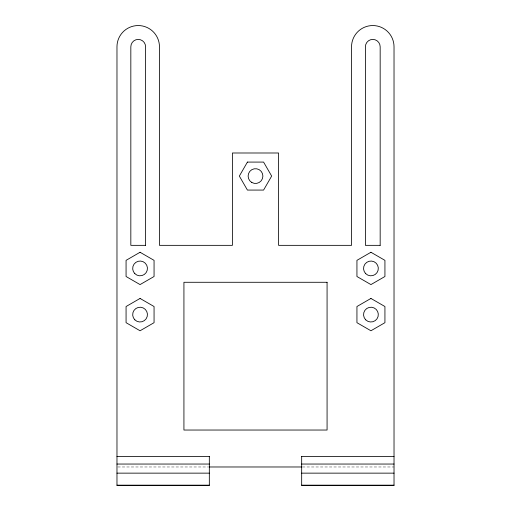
<?xml version="1.0" encoding="UTF-8"?>
<svg xmlns="http://www.w3.org/2000/svg" width="511" height="511" viewBox="0 0 511 511"><rect width="100%" height="100%" fill="white"/><g stroke="black" fill="none" stroke-linecap="round" stroke-linejoin="round"><path stroke-width="0.38" stroke-dasharray="2.56 1.92" d="M117.773 466.977L208.526 466.977M302.474 466.977L394.026 466.977"/><path stroke-width="0.77" d="M116.974 456.559L209.325 456.559M301.675 456.559L394.026 456.559M116.974 464.045L209.325 464.045M301.675 464.045L394.026 464.045M209.325 466.977L301.675 466.977M116.974 473.141L209.325 473.141M301.675 473.141L394.026 473.141M116.974 485.169L209.325 485.169M301.675 485.169L394.026 485.169M301.675 456.451L301.675 485.45L394.026 485.45L394.026 46.788A21.238 21.238 0 0 0 372.781 25.55A21.238 21.238 0 0 0 351.542 46.788L351.542 245.344L278.584 245.344L278.584 152.993L232.416 152.993L232.416 245.344L159.458 245.344L159.458 46.788A21.238 21.238 0 0 0 138.219 25.55A21.238 21.238 0 0 0 116.974 46.788L116.974 485.45L209.325 485.45L209.325 456.451M247.42 162.083L239.34 176.078L247.42 190.073L263.58 190.073L271.66 176.078L263.58 162.083L247.42 162.083M140.065 252.268L126.07 260.348L126.07 276.508L140.065 284.589L154.06 276.508L154.06 260.348L140.065 252.268M140.065 298.443L126.07 306.523L126.07 322.684L140.065 330.764L154.06 322.684L154.06 306.523L140.065 298.443M370.935 252.268L356.94 260.348L356.94 276.508L370.935 284.589L384.93 276.508L384.93 260.348L370.935 252.268M370.935 298.443L356.94 306.523L356.94 322.684L370.935 330.764L384.93 322.684L384.93 306.523L370.935 298.443M145.603 245.344L130.829 245.344L130.829 46.788A7.39 7.39 0 0 1 138.219 39.404A7.39 7.39 0 0 1 145.603 46.788L145.603 245.344M380.171 245.344L365.397 245.344L365.397 46.788A7.39 7.39 0 0 1 372.781 39.404A7.39 7.39 0 0 1 380.171 46.788L380.171 245.344M327.072 282.283L183.928 282.283L183.928 430.038L327.072 430.038L327.072 282.283M134.84 273.653A7.39 7.39 0 0 0 147.2 270.338A7.39 7.39 0 0 0 138.149 261.293A7.39 7.39 0 0 0 134.84 273.653M134.84 319.829A7.39 7.39 0 0 0 147.2 316.513A7.39 7.39 0 0 0 138.149 307.469A7.39 7.39 0 0 0 134.84 319.829M365.71 319.829A7.39 7.39 0 0 0 378.076 316.513A7.39 7.39 0 0 0 369.025 307.469A7.39 7.39 0 0 0 365.71 319.829M365.71 273.653A7.39 7.39 0 0 0 378.076 270.338A7.39 7.39 0 0 0 369.025 261.293A7.39 7.39 0 0 0 365.71 273.653M251.808 182.478A7.39 7.39 0 0 0 262.89 176.078A7.39 7.39 0 0 0 251.808 169.684A7.39 7.39 0 0 0 251.808 182.478"/></g></svg>
